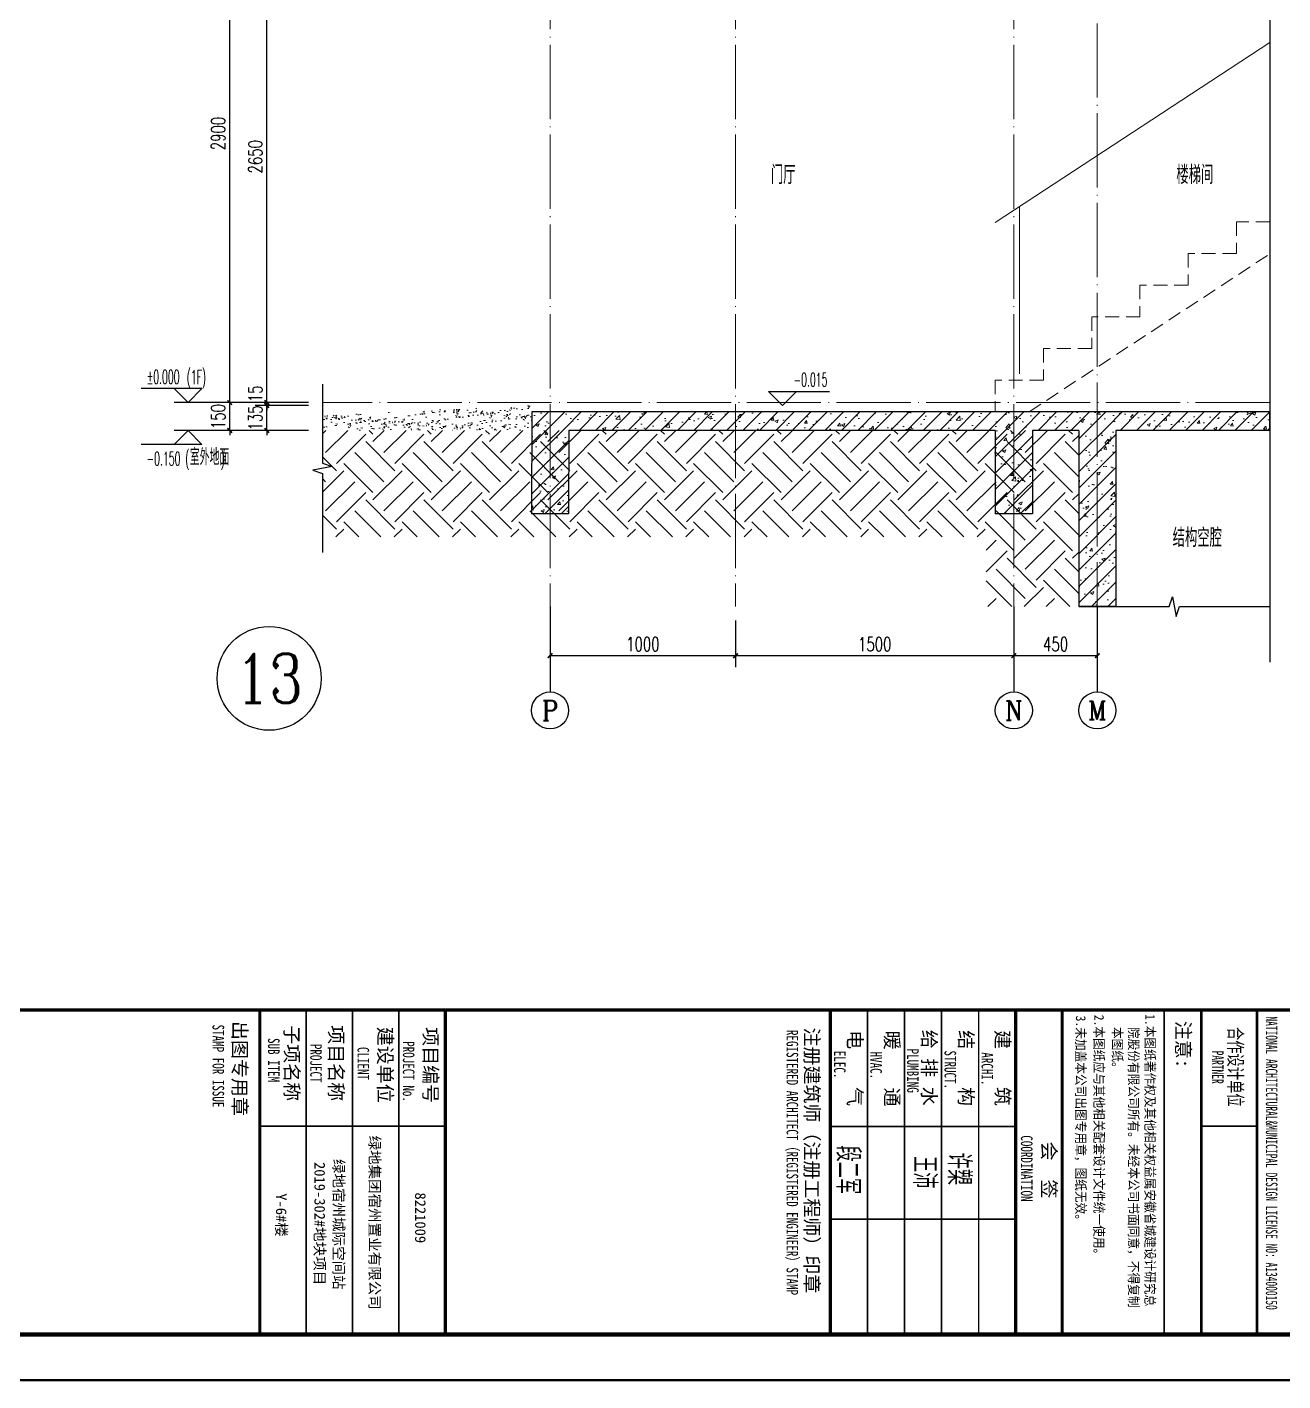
# Model space of a CAD drawing. Extents: x -1712635 to -854203, y -534641 to -21985.
# Drawn here: x -909756 to -902986, y -169164 to -161867 of the extents above; entities that cross this region are included whole.
import ezdxf
from ezdxf.enums import TextEntityAlignment as Align

# ---------------------------------------------------------------- set-up
doc = ezdxf.new("R2010")
doc.units = 0
doc.header["$LTSCALE"] = 1000
doc.linetypes.add('DOTE', pattern=[2.42, 2, -0.2, 0.02, -0.2])
doc.linetypes.add('HIDDEN', pattern=[0.375, 0.25, -0.125])
doc.layers.get('0').update_dxf_attribs({"linetype": 'CONTINUOUS'})
doc.layers.get('Defpoints').update_dxf_attribs({"linetype": 'CONTINUOUS'})
for name, color, linetype in [('A-AXIS_TEXT', 7, 'CONTINUOUS'), ('AXIS', 3, 'CONTINUOUS'), ('DIM_ELEV', 3, 'CONTINUOUS'), ('DIM_SYMB', 3, 'CONTINUOUS'), ('PUB_DIM', 3, 'CONTINUOUS'), ('PUB_TEXT', 2, 'CONTINUOUS'), ('WALL', 2, 'CONTINUOUS'), ('yichutu', 7, 'CONTINUOUS'), ('图签文字', 4, 'CONTINUOUS')]:
    doc.layers.add(name, color=color, linetype=linetype)
for name, color, linetype, lineweight in [('AXIS_TEXT', 7, 'CONTINUOUS', 20), ('DOTE', 19, 'DOTE', 9), ('PUB_HATCH', 8, 'CONTINUOUS', 9), ('STAIR', 2, 'CONTINUOUS', 18), ('图框', 9, 'CONTINUOUS', 18), ('图签', 147, 'CONTINUOUS', 18), ('填充', 251, 'CONTINUOUS', 5), ('立面-栏杆', 105, 'CONTINUOUS', 15)]:
    doc.layers.add(name, color=color, linetype=linetype, lineweight=lineweight)
doc.styles.add('_TCH_AXIS', font='COMPLEX', dxfattribs={"bigfont": 'GBCBIG'})
doc.styles.add('_TCH_DIM', font='SIMPLEX.shx', dxfattribs={"width": 0.7, "bigfont": 'GBCBIG.shx'})
doc.styles.add('_TCH_DIM_T3', font='SIMPLEX', dxfattribs={"width": 0.705882, "bigfont": 'GBCBIG'})
doc.styles.add('COMPLEX', font='COMPLEX')
doc.styles.add('HT', font='simhei.ttf')
doc.styles.add('TSSD_REIN', font='tssdeng.shx', dxfattribs={"width": 0.7, "height": 300, "bigfont": 'tssdchn.shx'})
doc.styles.add('宋体', font='', dxfattribs={"height": 50})
doc.styles.add('建筑图签-1', font='simhei.ttf', dxfattribs={"width": 0.7})
doc.styles.add('建筑图签-2', font='TXT.shx', dxfattribs={"width": 0.5, "bigfont": 'HZTXT.shx'})
doc.styles.get('宋体').set_extended_font_data('SimSun')
doc.dimstyles.new('_TCH_ARCH&&25', dxfattribs={"dimtxt": 74.375, "dimasz": 25, "dimexe": 62.5, "dimexo": 75, "dimgap": 25, "dimtad": 1, "dimdec": 0, "dimzin": 0, "dimdsep": 46, "dimtxsty": '_TCH_DIM_T3', "dimblk": 'ARCHTICK', "dimcen": 0.09, "dimclrt": 7, "dimazin": 0, "dimtfac": 1, "dimtdec": 0, "dimtix": 1, "dimtmove": 2, "dimatfit": 3, "dimldrblk": 'ARCHTICK', "dimfxl": 0, "dimtolj": 1, "dimtzin": 0, "dimarcsym": 0})
pattern_1 = [(45, (-1569657.01, 4552.52), (-44.194174, 44.194174), []), (50, (-1569657.01, 4552.52), (179.315046, -15.688034), [18.75, -206.25]), (355, (-1569657.01, 4552.52), (-34.687833, 188.048033), [15, -165]), (100.4514, (-1569642.07, 4551.21), (144.627345, 172.359886), [15.935047, -175.28553]), (46.1842, (-1569657, 4602.52), (266.81026, -41.379754), [28.125, -309.375]), (96.6356, (-1569634.78, 4599.07), (233.66568, 243.52947), [23.90257, -262.92825]), (351.1842, (-1569657, 4602.52), (233.66549, 243.52965), [22.5, -247.5]), (21, (-1569632.01, 4590.02), (149.226763, -100.654723), [18.75, -206.25]), (326, (-1569632.01, 4590.02), (60.828833, 181.28751), [15, -165]), (71.4514, (-1569619.58, 4581.63), (210.055657, 80.632624), [15.935047, -175.28553]), (37.5, (-1569657.01, 4552.52), (3.039964, 83.2234635), [0, -163, 0, -167.5, 0, -165.625]), (7.5, (-1569657.01, 4552.52), (65.767384, 98.602928), [0, -95.5, 0, -159.25, 0, -63.125]), (327.5, (-1569712.76, 4552.52), (133.455609, -5.638718), [0, -62.5, 0, -195, 0, -258.75]), (317.5, (-1569737.76, 4552.52), (145.796542, 25.026246), [0, -81.25, 0, -129.5, 0, -183.75])]

# ---------------------------------------------------------------- blocks, each defined once
blk = doc.blocks.new('GFDDDDRG')
at = {"layer": '图框'}
blk.add_line((920410, -156002), (920410, -159502), dxfattribs=at)
blk.add_lwpolyline([(923310, -107437), (923310, -159999), (893610, -159999), (893610, -107437)], close=True, dxfattribs=at)
blk.add_lwpolyline([(923310, -107437), (923310, -159999), (893610, -159999), (893610, -107437)], close=True, dxfattribs=at)
at = {"layer": '图框', "const_width": 50}
blk.add_lwpolyline([(894110, -159499), (922810, -159499), (922810, -108687), (894110, -108687)], close=True, dxfattribs=at)
at = {"layer": '图框'}
for points, const_width in [([(894110, -156002), (922810, -156002)], 35), ([(909660, -159502), (909660, -156002)], 35), ([(910160, -156002), (910160, -159502)], 17.5), ([(910660, -156002), (910660, -159502)], 17.5), ([(911160, -156002), (911160, -159502)], 17.5), ([(911660, -156002), (911660, -159502)], 35), ([(911660, -156002), (911660, -159502)], 35), ([(915810, -156006), (915810, -159506)], 35), ([(916210, -156006), (916210, -159506)], 17.5), ([(916610, -156006), (916610, -159506)], 17.5), ([(917010, -156006), (917010, -159506)], 17.5), ([(917410, -156006), (917410, -159506)], 17.5), ([(917810, -156006), (917810, -159506)], 35), ([(917810, -156006), (917810, -159506)], 35), ([(918310, -156006), (918310, -159506)], 30), ([(919410, -156002), (919410, -159502)], 17.5), ([(919810, -156002), (919810, -159502)], 30), ([(919810, -156002), (919810, -159502)], 30), ([(920410, -156002), (920410, -159502)], 30), ([(920410, -156002), (920410, -159502)], 30), ([(909660, -157252), (911660, -157252)], 17.5), ([(917810, -157256), (915810, -157256)], 17.5), ([(920410, -157252), (919810, -157252)], 17.5), ([(917810, -158256), (915810, -158256)], 17.5)]:
    blk.add_lwpolyline(points, dxfattribs=dict(at, const_width=const_width))
for s, height, style, width, p in [('3.未加盖本公司出图专用章，图纸无效。', 105, 'HT', 0.88, (918459, -156061)), (' 2.本图纸应与其他相关配套设计文件统一使用。 ', 105, 'HT', 0.88, (918656, -155989)), ('1.本图纸著作权及其他相关权益属安徽省城建设计研究总', 105, 'HT', 0.88, (919206, -156045)), ('NATIONAL ARCHITECTURAL&MUNICIPAL DESIGN LICENSE NO: A134000150', 125, '建筑图签-1', 0.6, (920507, -156070)), ('STAMP FOR ISSUE', 125, '建筑图签-1', 0.7, (909150, -156158)), ('REGISTERED ARCHITECT（REGISTERED ENGINEER）STAMP', 125, '建筑图签-1', 0.7, (915339, -156216)), ('本图纸。', 105, 'HT', 0.88, (918854, -156184)), ('院股份有限公司所有。未经本公司书面同意，不得复制', 105, 'HT', 0.88, (919029, -156184)), ('SUB ITEM', 125, '建筑图签-1', 0.7, (909748, -156303)), ('PROJECT', 125, '建筑图签-1', 0.7, (910203, -156366)), ('CLIENT', 125, '建筑图签-1', 0.7, (910713, -156399)), ('PROJECT No.', 125, '建筑图签-1', 0.7, (911202, -156337, -899)), ('PLUMBING', 125, '建筑图签-1', 0.7, (916639, -156417)), ('STRUCT.', 125, '建筑图签-1', 0.7, (917042, -156437)), ('PARTNER', 125, '建筑图签-1', 0.6, (919927, -156439)), ('ELEC.', 125, '建筑图签-1', 0.7, (915850, -156441)), ('HVAC.', 125, '建筑图签-1', 0.7, (916242, -156449)), ('ARCHI.', 125, '建筑图签-1', 0.7, (917441, -156457)), ('COORDINATION', 125, '建筑图签-1', 0.7, (917866, -157352))]:
    blk.add_text(s, height=height, rotation=270, dxfattribs=dict(at, style=style, width=width)).set_placement(p)
at = {"layer": '图签', "color": 2, "style": '宋体'}
for s, height, p in [('绿地集团宿州置业有限公司', 114.67, (910841, -157355)), ('绿地宿州城际空间站', 114.7, (910454, -157607)), ('2019-302#地块项目', 114.67, (910249, -157640)), ('Y-6#楼', 114.7, (909834, -157977)), ('8221009', 114.7, (911334, -157968))]:
    blk.add_text(s, height=height, rotation=270, dxfattribs=at).set_placement(p)
at = {"layer": '图签文字', "color": 7, "style": '建筑图签-1'}
for s, p in [('出图专用章', (909369, -156120)), ('注意:', (919541, -156118)), ('子项名称', (909930, -156165)), ('项目名称', (910408, -156165)), ('建设单位', (910937, -156182)), ('项目编号', (911426, -156186)), ('注册建筑师（注册工程师）印章', (915537, -156190)), ('电    气', (916001, -156219)), ('暖    通', (916401, -156224)), ('给 排 水', (916802, -156214)), ('结    构', (917199, -156219)), ('建    筑', (917593, -156217)), ('会  签', (918094, -157419))]:
    blk.add_text(s, height=150, rotation=270, dxfattribs=at).set_placement(p)
at = {"layer": '图签文字', "color": 7, "style": '建筑图签-1', "width": 0.7}
blk.add_text('合作设计单位', height=150, rotation=270, dxfattribs=at).set_placement((920105, -156184))
at = {"layer": '图签文字', "color": 1, "style": '建筑图签-2', "width": 0.7}
for s, p in [('段二军', (915876, -157462)), ('王沛', (916703, -157575)), ('许槊', (917074, -157539))]:
    blk.add_text(s, height=250, rotation=270, dxfattribs=at).set_placement(p)
blk = doc.blocks.new('yct-1051-594-26275-14850-25-1002.0')
at = {"layer": 'yichutu', "color": 7}
blk.add_lwpolyline([(0, 0), (0, 14850), (26275, 14850), (26275, 0)], close=True, dxfattribs=at)
blk = doc.blocks.new('_ArchTick')
at = {"color": 0, "const_width": 0.35}
blk.add_lwpolyline([(-0.5, -0.5), (0.5, 0.5)], dxfattribs=at)
blk = doc.blocks.new('*D2809')
at = {"layer": 'AXIS', "color": 0, "lineweight": -2}
for p, q in [((-906936.7, -165065.5), (-906936.7, -165317.1)), ((-905936.7, -165065.5), (-905936.7, -165317.1)), ((-906936.7, -165254.6), (-905936.7, -165254.6))]:
    blk.add_line(p, q, dxfattribs=at)
at = {"layer": 'Defpoints', "color": 0}
for p in [(-906936.7, -164990.5), (-905936.7, -164990.5), (-905936.7, -165254.6)]:
    blk.add_point(p, dxfattribs=at)
at = {"layer": 'AXIS', "color": 0, "lineweight": -2, "xscale": 25, "yscale": 25, "zscale": 25, "rotation": 180}
blk.add_blockref('_ArchTick', (-906936.7, -165254.6), dxfattribs=at)
at = {"layer": 'AXIS', "color": 0, "lineweight": -2, "xscale": 25, "yscale": 25, "zscale": 25}
blk.add_blockref('_ArchTick', (-905936.7, -165254.6), dxfattribs=at)
at = {"layer": 'AXIS', "color": 7, "insert": (-906436.7, -165192.4), "char_height": 74.38, "attachment_point": 5, "style": '_TCH_DIM_T3'}
blk.add_mtext('\\A1;1000', dxfattribs=at)
blk = doc.blocks.new('*D2810')
at = {"layer": 'AXIS', "color": 0, "lineweight": -2}
for p, q in [((-905936.7, -165065.5), (-905936.7, -165317.1)), ((-904436.7, -165065.5), (-904436.7, -165317.1)), ((-905936.7, -165254.6), (-904436.7, -165254.6))]:
    blk.add_line(p, q, dxfattribs=at)
at = {"layer": 'Defpoints', "color": 0}
for p in [(-905936.7, -164990.5), (-904436.7, -164990.5), (-904436.7, -165254.6)]:
    blk.add_point(p, dxfattribs=at)
at = {"layer": 'AXIS', "color": 0, "lineweight": -2, "xscale": 25, "yscale": 25, "zscale": 25, "rotation": 180}
blk.add_blockref('_ArchTick', (-905936.7, -165254.6), dxfattribs=at)
at = {"layer": 'AXIS', "color": 0, "lineweight": -2, "xscale": 25, "yscale": 25, "zscale": 25}
blk.add_blockref('_ArchTick', (-904436.7, -165254.6), dxfattribs=at)
at = {"layer": 'AXIS', "color": 7, "insert": (-905186.7, -165192.4), "char_height": 74.38, "attachment_point": 5, "style": '_TCH_DIM_T3'}
blk.add_mtext('\\A1;1500', dxfattribs=at)
blk = doc.blocks.new('*D2811')
at = {"layer": 'AXIS', "color": 0, "lineweight": -2}
for p, q in [((-904436.7, -165065.5), (-904436.7, -165317.1)), ((-903986.7, -165065.5), (-903986.7, -165317.1)), ((-904436.7, -165254.6), (-903986.7, -165254.6))]:
    blk.add_line(p, q, dxfattribs=at)
at = {"layer": 'Defpoints', "color": 0}
for p in [(-904436.7, -164990.5), (-903986.7, -164990.5), (-903986.7, -165254.6)]:
    blk.add_point(p, dxfattribs=at)
at = {"layer": 'AXIS', "color": 0, "lineweight": -2, "xscale": 25, "yscale": 25, "zscale": 25, "rotation": 180}
blk.add_blockref('_ArchTick', (-904436.7, -165254.6), dxfattribs=at)
at = {"layer": 'AXIS', "color": 0, "lineweight": -2, "xscale": 25, "yscale": 25, "zscale": 25}
blk.add_blockref('_ArchTick', (-903986.7, -165254.6), dxfattribs=at)
at = {"layer": 'AXIS', "color": 7, "insert": (-904211.7, -165192.4), "char_height": 74.38, "attachment_point": 5, "style": '_TCH_DIM_T3'}
blk.add_mtext('\\A1;450', dxfattribs=at)
blk = doc.blocks.new('*D2812')
at = {"layer": 'Defpoints', "color": 0}
for p in [(-908463.7, -163905.7), (-908163.7, -163905.7), (-908163.7, -164041)]:
    blk.add_point(p, dxfattribs=at)
at = {"layer": 'PUB_DIM', "color": 0, "lineweight": -2}
for p, q in [((-908463.7, -163905.7), (-908463.7, -163880.7)), ((-908238.7, -163905.7), (-908526.2, -163905.7)), ((-908463.7, -164041), (-908463.7, -163905.7)), ((-908238.7, -164041), (-908526.2, -164041)), ((-908463.7, -164041), (-908463.7, -164066))]:
    blk.add_line(p, q, dxfattribs=at)
at = {"layer": 'PUB_DIM', "color": 0, "lineweight": -2, "xscale": 25, "yscale": 25, "zscale": 25}
for p, rotation in [((-908463.7, -163905.7), 270), ((-908463.7, -164041), 90)]:
    blk.add_blockref('_ArchTick', p, dxfattribs=dict(at, rotation=rotation))
at = {"layer": 'PUB_DIM', "color": 7, "insert": (-908525.9, -163973.3), "char_height": 74.38, "attachment_point": 5, "rotation": 90, "style": '_TCH_DIM_T3'}
blk.add_mtext('\\A1;135', dxfattribs=at)
blk = doc.blocks.new('*D2813')
at = {"layer": 'Defpoints', "color": 0}
for p in [(-908463.7, -163890.5), (-908163.7, -163890.5), (-908163.7, -163905.7)]:
    blk.add_point(p, dxfattribs=at)
at = {"layer": 'PUB_DIM', "color": 0, "lineweight": -2}
for p, q in [((-908238.7, -163890.5), (-908526.2, -163890.5)), ((-908463.7, -163890.5), (-908463.7, -163865.5)), ((-908463.7, -163905.7), (-908463.7, -163890.5)), ((-908238.7, -163905.7), (-908526.2, -163905.7)), ((-908463.7, -163905.7), (-908463.7, -163930.7))]:
    blk.add_line(p, q, dxfattribs=at)
at = {"layer": 'PUB_DIM', "color": 0, "lineweight": -2, "xscale": 25, "yscale": 25, "zscale": 25}
for p, rotation in [((-908463.7, -163890.5), 270), ((-908463.7, -163905.7), 90)]:
    blk.add_blockref('_ArchTick', p, dxfattribs=dict(at, rotation=rotation))
at = {"layer": 'PUB_DIM', "color": 7, "insert": (-908525.9, -163843.1), "char_height": 74.38, "attachment_point": 5, "rotation": 90, "style": '_TCH_DIM_T3'}
blk.add_mtext('\\A1;15', dxfattribs=at)
blk = doc.blocks.new('*D2814')
at = {"layer": 'Defpoints', "color": 0}
for p in [(-908463.7, -161240.5), (-908163.7, -161240.5), (-908163.7, -163890.5)]:
    blk.add_point(p, dxfattribs=at)
at = {"layer": 'PUB_DIM', "color": 0, "lineweight": -2}
for p, q in [((-908238.7, -161240.5), (-908526.2, -161240.5)), ((-908463.7, -163890.5), (-908463.7, -161240.5)), ((-908238.7, -163890.5), (-908526.2, -163890.5))]:
    blk.add_line(p, q, dxfattribs=at)
at = {"layer": 'PUB_DIM', "color": 0, "lineweight": -2, "xscale": 25, "yscale": 25, "zscale": 25}
for p, rotation in [((-908463.7, -161240.5), 90), ((-908463.7, -163890.5), 270)]:
    blk.add_blockref('_ArchTick', p, dxfattribs=dict(at, rotation=rotation))
at = {"layer": 'PUB_DIM', "color": 7, "insert": (-908525.9, -162565.5), "char_height": 74.38, "attachment_point": 5, "rotation": 90, "style": '_TCH_DIM_T3'}
blk.add_mtext('\\A1;2650', dxfattribs=at)
blk = doc.blocks.new('*D2815')
at = {"layer": 'Defpoints', "color": 0}
for p in [(-908663.7, -163890.5), (-908163.7, -163890.5), (-908163.7, -164041)]:
    blk.add_point(p, dxfattribs=at)
at = {"layer": 'PUB_DIM', "color": 0, "lineweight": -2}
for p, q in [((-908238.7, -163890.5), (-908726.2, -163890.5)), ((-908663.7, -163890.5), (-908663.7, -163865.5)), ((-908663.7, -164041), (-908663.7, -163890.5)), ((-908238.7, -164041), (-908726.2, -164041)), ((-908663.7, -164041), (-908663.7, -164066))]:
    blk.add_line(p, q, dxfattribs=at)
at = {"layer": 'PUB_DIM', "color": 0, "lineweight": -2, "xscale": 25, "yscale": 25, "zscale": 25}
for p, rotation in [((-908663.7, -163890.5), 270), ((-908663.7, -164041), 90)]:
    blk.add_blockref('_ArchTick', p, dxfattribs=dict(at, rotation=rotation))
at = {"layer": 'PUB_DIM', "color": 7, "insert": (-908725.9, -163965.8), "char_height": 74.38, "attachment_point": 5, "rotation": 90, "style": '_TCH_DIM_T3'}
blk.add_mtext('\\A1;150', dxfattribs=at)
blk = doc.blocks.new('*D2816')
at = {"layer": 'Defpoints', "color": 0}
for p in [(-908663.7, -160990.5), (-908163.7, -160990.5), (-908163.7, -163890.5)]:
    blk.add_point(p, dxfattribs=at)
at = {"layer": 'PUB_DIM', "color": 0, "lineweight": -2}
for p, q in [((-908238.7, -160990.5), (-908726.2, -160990.5)), ((-908663.7, -163890.5), (-908663.7, -160990.5)), ((-908238.7, -163890.5), (-908726.2, -163890.5))]:
    blk.add_line(p, q, dxfattribs=at)
at = {"layer": 'PUB_DIM', "color": 0, "lineweight": -2, "xscale": 25, "yscale": 25, "zscale": 25}
for p, rotation in [((-908663.7, -160990.5), 90), ((-908663.7, -163890.5), 270)]:
    blk.add_blockref('_ArchTick', p, dxfattribs=dict(at, rotation=rotation))
at = {"layer": 'PUB_DIM', "color": 7, "insert": (-908725.9, -162440.5), "char_height": 74.38, "attachment_point": 5, "rotation": 90, "style": '_TCH_DIM_T3'}
blk.add_mtext('\\A1;2900', dxfattribs=at)
blk = doc.blocks.new('_AXISO')
blk.add_circle((0, 0), 0.5)
at = {"layer": 'A-AXIS_TEXT', "style": 'COMPLEX', "width": 1.041667}
blk.add_attdef('A', text='', height=0.56, dxfattribs=at).set_placement((-0.25, -0.28), (0.25, -0.28), align=Align.FIT)
blk = doc.blocks.new('20210902.15311138')
at = {"layer": 'DOTE', "color": 1, "linetype": 'DOTE', "ltscale": 0.2}
for p, q in [((87398.9, -113645.9), (87398.9, -133245.9)), ((84448.9, -126345.9), (84448.9, -133245.9)), ((85448.9, -126345.9), (85448.9, -133245.9)), ((86948.9, -126345.9), (86948.9, -133245.9)), ((88329.1, -132145.9), (83221.9, -132145.9))]:
    blk.add_line(p, q, dxfattribs=at)

msp = doc.modelspace()

# ---------------------------------------------------------------- hatches: boundary and pattern name
at = {"layer": 'PUB_HATCH'}
h = msp.add_hatch(dxfattribs=at)
h.set_pattern_fill('钢筋混凝土', color=256, scale=25, style=0)
h.set_pattern_definition(pattern_1)
h.paths.add_polyline_path([(-906835.91, -164040.52), (-907035.73, -163940.52), (-907036.71, -164490.34), (-906836.71, -164490.69)])
h = msp.add_hatch(dxfattribs=at)
h.set_pattern_fill('钢筋混凝土', color=256, scale=25, style=0)
h.set_pattern_definition(pattern_1)
h.paths.add_polyline_path([(-904436.71, -164007.18), (-904436.71, -163940.52), (-907035.73, -163940.52), (-906835.91, -164040.52), (-904536.71, -164040.52)])
h = msp.add_hatch(dxfattribs=at)
h.set_pattern_fill('钢筋混凝土', color=256, scale=25, style=0)
h.set_pattern_definition(pattern_1)
h.paths.add_polyline_path([(-903986.71, -164007.18), (-903986.71, -163940.52), (-904436.71, -163940.52), (-904436.71, -164007.18), (-904336.71, -164040.52), (-904086.71, -164040.52)])
h = msp.add_hatch(dxfattribs=at)
h.set_pattern_fill('钢筋混凝土', color=256, scale=25, style=0)
h.set_pattern_definition(pattern_1)
h.paths.add_polyline_path([(-903056.51, -163940.52), (-903986.71, -163940.52), (-903986.71, -164007.18), (-903886.71, -164040.52), (-903056.51, -164040.52)])
h = msp.add_hatch(dxfattribs=at)
h.set_pattern_fill('钢筋混凝土', color=256, scale=25, style=0)
h.set_pattern_definition(pattern_1)
h.paths.add_polyline_path([(-904436.71, -164007.18), (-904536.71, -164040.52), (-904536.71, -164490.52), (-904336.71, -164490.52), (-904336.71, -164040.52)])
h = msp.add_hatch(dxfattribs=at)
h.set_pattern_fill('钢筋混凝土', color=256, scale=25, style=0)
h.set_pattern_definition(pattern_1)
h.paths.add_polyline_path([(-903986.71, -164007.18), (-904086.71, -164040.52), (-904086.75, -164990.49), (-903886.75, -164990.5), (-903886.71, -164040.52)])
at = {"layer": '填充'}
h = msp.add_hatch(dxfattribs=at)
h.set_pattern_fill('AR-CONC', color=256, scale=50, style=0)
h.set_pattern_definition([(50, (-15494634.71, -5519798.234), (91.0923345, -7.96954277), [9.525, -104.775]), (355, (-15494634.71, -5519798.23), (-17.621413, 95.52832144), [7.62, -83.82]), (100.451, (-15494627.12, -5519798.9), (73.47125083, 87.5583439), [8.095, -89.045]), (46.1842, (-15494634.71, -5519772.83), (135.53952045, -21.021164), [14.2875, -157.1625]), (96.6356, (-15494623.41, -5519774.59), (118.7021172, 123.712778), [12.1425, -133.5675]), (351.184, (-15494634.71, -5519772.83), (118.7023029, 123.7125589), [11.43, -125.73]), (21, (-15494622.01, -5519779.184), (75.8074399, -51.13275926), [9.525, -104.775]), (326, (-15494622.01, -5519779.18), (30.9010142, 92.09398306), [7.62, -83.82]), (71.4514, (-15494615.69, -5519783.445), (106.7082454, 40.96142886), [8.095, -89.045]), (37.5, (-15494634.71, -5519798.234), (1.544301625, 42.277519437), [0, -82.804, 0, -85.09, 0, -84.1375]), (7.5, (-15494634.71, -5519798.234), (33.40983126, 50.09028741), [0, -48.514, 0, -80.899, 0, -32.0675]), (327.5, (-15494663.03, -5519798.234), (67.79529758, -2.864372), [0, -31.75, 0, -99.06, 0, -131.445]), (317.5, (-15494675.73, -5519798.234), (74.0645907, 12.71324552), [0, -41.275, 0, -65.786, 0, -93.345])])
h.paths.add_polyline_path([(-908163.73, -163961.83), (-908163.73, -164040.15), (-907036.69, -164040.15), (-907036.69, -163905.72)])
h = msp.add_hatch(dxfattribs=at)
h.set_pattern_fill('EARTH', color=250, scale=70, angle=45, style=0)
h.set_pattern_definition([(45, (-1705490.04, -550504.78), (0, 314.308964), [222.25, -222.25]), (45, (-1705548.97, -550445.84), (0, 314.308964), [222.25, -222.25]), (45, (-1705607.9, -550386.9), (0, 314.308964), [222.25, -222.25]), (135, (-1705607.9, -550347.62), (-314.308964, 0), [222.25, -222.25]), (135, (-1705548.97, -550288.69), (-314.308964, 0), [222.25, -222.25]), (135, (-1705490.04, -550229.76), (-314.308964, 0), [222.25, -222.25])])
h.paths.add_polyline_path([(-908163.73, -164614.86), (-904586.71, -164614.86), (-904586.71, -164990.5), (-904086.71, -164990.5), (-904086.72, -164040.3), (-908163.73, -164040.53)])

# ---------------------------------------------------------------- linework, layer by layer
at = {"layer": 'AXIS'}
for p, q in [((-906936.74, -164990.5), (-906936.74, -165449.89)), ((-904436.74, -164990.5), (-904436.74, -165449.89)), ((-903986.75, -164990.5), (-903986.75, -165449.89))]:
    msp.add_line(p, q, dxfattribs=at)
at = {"layer": 'AXIS', "color": 6}
msp.add_circle((-908451.32, -165377.07), 280, dxfattribs=at)
at = {"layer": 'DIM_ELEV'}
for p, q in [((-908813.73, -163815.52), (-909141.73, -163815.52)), ((-908888.73, -163890.52), (-908963.73, -163815.52)), ((-908888.73, -163890.52), (-908813.73, -163815.52)), ((-908463.73, -163890.52), (-908963.73, -163890.52)), ((-908888.73, -164040.99), (-908963.73, -164115.99)), ((-908463.73, -164040.99), (-908963.73, -164040.99)), ((-908888.73, -164040.99), (-908813.73, -164115.99)), ((-908813.73, -164115.99), (-909141.73, -164115.99))]:
    msp.add_line(p, q, dxfattribs=at)
at = {"layer": 'DIM_ELEV', "color": 6}
for p, q in [((-905684.25, -163905.62), (-905759.25, -163830.62)), ((-905759.25, -163830.62), (-905431.25, -163830.62)), ((-905684.25, -163905.62), (-905609.25, -163830.62))]:
    msp.add_line(p, q, dxfattribs=at)
at = {"layer": 'DIM_SYMB'}
for points in [[(-903056.51, -145970.5), (-903056.51, -155602.38), (-903004.01, -155621.49), (-903109.01, -155640), (-903056.51, -155658.63), (-903056.51, -165290.52)], [(-908163.73, -163790.52), (-908163.73, -164216.51), (-908111.23, -164235.62), (-908216.23, -164254.13), (-908163.73, -164272.76), (-908163.73, -164698.76)], [(-904086.71, -164990.5), (-903599.73, -164990.5), (-903580.62, -164938), (-903562.11, -165043), (-903543.48, -164990.5), (-903056.51, -164990.5)]]:
    msp.add_lwpolyline(points, dxfattribs=at)
at = {"layer": 'STAIR', "linetype": 'HIDDEN', "ltscale": 0.3}
msp.add_line((-904354.39, -163940.52), (-903056.51, -163088.96), dxfattribs=at)
msp.add_lwpolyline([(-903056.51, -162916.98), (-903236.66, -162916.98), (-903236.66, -163087.56), (-903496.66, -163087.56), (-903496.66, -163258.15), (-903756.66, -163258.15), (-903756.66, -163428.74), (-904016.66, -163428.74), (-904016.66, -163599.33), (-904276.66, -163599.33), (-904276.66, -163769.92), (-904536.66, -163769.92), (-904536.66, -163940.5)], dxfattribs=at)
at = {"layer": 'WALL'}
for p, q in [((-907035.73, -163940.52), (-907036.71, -164490.34)), ((-904436.71, -163940.52), (-907035.73, -163940.52)), ((-903986.71, -163940.52), (-904436.71, -163940.52)), ((-903056.51, -163940.52), (-903986.71, -163940.52)), ((-903056.51, -164040.52), (-903056.51, -163940.52)), ((-906835.91, -164040.52), (-906836.71, -164490.69)), ((-904536.71, -164040.52), (-906835.91, -164040.52)), ((-904536.71, -164040.52), (-904536.71, -164490.52)), ((-904336.71, -164040.52), (-904336.71, -164490.52)), ((-904086.71, -164040.52), (-904336.71, -164040.52)), ((-904086.71, -164040.52), (-904086.75, -164990.49)), ((-903886.71, -164040.52), (-903886.75, -164990.5)), ((-903056.51, -164040.52), (-903886.71, -164040.52)), ((-906836.71, -164490.69), (-907036.71, -164490.34)), ((-904336.71, -164490.52), (-904536.71, -164490.52)), ((-903886.75, -164990.5), (-904086.75, -164990.49))]:
    msp.add_line(p, q, dxfattribs=at)
at = {"layer": '立面-栏杆', "color": 4}
for p, q in [((-903056.51, -161949.07), (-904536.67, -162920.22)), ((-904406.66, -163734.92), (-904406.66, -162834.92))]:
    msp.add_line(p, q, dxfattribs=at)

# ---------------------------------------------------------------- block references
at = {"xscale": 0.5, "yscale": 0.5, "zscale": 0.5}
msp.add_blockref('GFDDDDRG', (-1363331.4, -89164.01), dxfattribs=at)
at = {"layer": 'AXIS'}
ref = msp.add_blockref('_AXISO', (-906936.74, -165549.89), dxfattribs=dict(at, xscale=200, yscale=200, zscale=200))
ref.add_attrib('A', 'P', dxfattribs={"layer": 'AXIS_TEXT', "height": 108.81, "style": '_TCH_AXIS'}).set_placement((-906980.79, -165604.3), (-906892.7, -165604.3), align=Align.FIT)
ref = msp.add_blockref('_AXISO', (-904436.74, -165549.89), dxfattribs=dict(at, xscale=200, yscale=200, zscale=200))
ref.add_attrib('A', 'N', dxfattribs={"layer": 'AXIS_TEXT', "height": 103.82, "style": '_TCH_AXIS'}).set_placement((-904483.71, -165601.8), (-904389.78, -165601.8), align=Align.FIT)
ref = msp.add_blockref('_AXISO', (-903986.75, -165549.89), dxfattribs=dict(at, xscale=200, yscale=200, zscale=200))
ref.add_attrib('A', 'M', dxfattribs={"layer": 'AXIS_TEXT', "height": 98.99, "style": '_TCH_AXIS'}).set_placement((-904036.24, -165599.39), (-903937.25, -165599.39), align=Align.FIT)
at = {"layer": 'DOTE'}
msp.add_blockref('20210902.15311138', (-991385.64, -31744.62), dxfattribs=at)
at = {"layer": 'yichutu', "rotation": 270}
msp.add_blockref('yct-1051-594-26275-14850-25-1002.0', (-916526.51, -142882.49), dxfattribs=at)

# ---------------------------------------------------------------- texts
at = {"layer": 'AXIS_TEXT', "color": 6, "style": '_TCH_AXIS'}
msp.add_text('13', height=262.756, dxfattribs=at).set_placement((-908632.75, -165508.45), (-908269.9, -165508.45), align=Align.FIT)
at = {"layer": 'PUB_TEXT'}
for s, height, style, width, p in [('门厅', 100, 'TSSD_REIN', 0.7, (-905746.49, -162712.75)), ('楼梯间', 100, 'TSSD_REIN', 0.7, (-903560.71, -162712.75)), ('%%P0.000', 74.375, '_TCH_DIM', 0.494118, (-909110.73, -163789.27)), ('(1F)', 74.375, '_TCH_DIM', 0.494118, (-908895.35, -163790.49)), ('-0.150', 74.375, '_TCH_DIM', 0.494118, (-909112.13, -164229.74)), ('(', 74.38, '_TCH_DIM', 0.494118, (-908903.4, -164228.51)), ('室外地面', 89.362, '_TCH_DIM', 0.7, (-908878.9, -164228.51)), (')', 74.38, '_TCH_DIM', 0.494118, (-908712.09, -164228.51)), ('结构空腔', 100, 'TSSD_REIN', 0.7, (-903580.62, -164668.71))]:
    msp.add_text(s, height=height, dxfattribs=dict(at, style=style, width=width)).set_placement(p)
at = {"layer": 'PUB_TEXT', "color": 6, "style": '_TCH_DIM', "width": 0.494118}
msp.add_text('-0.015', height=74.375, dxfattribs=at).set_placement((-905624.25, -163804.37))

# ---------------------------------------------------------------- dimensions: what is measured, and where the dimension line sits
at = {"layer": 'AXIS'}
for p1, p2, picture, middle in [((-906936.74, -164990.52), (-905936.71, -164990.52), '*D2809', (-906436.73, -165192.36)), ((-905936.71, -164990.52), (-904436.71, -164990.52), '*D2810', (-905186.71, -165192.36)), ((-904436.71, -164990.52), (-903986.72, -164990.52), '*D2811', (-904211.71, -165192.36))]:
    dim = msp.add_aligned_dim(p1=p1, p2=p2, distance=-264.03, dimstyle='_TCH_ARCH&&25', dxfattribs=at)
    dim.commit()
    dim.dimension.update_dxf_attribs({"geometry": picture, "text_midpoint": middle})
at = {"layer": 'PUB_DIM'}
for p1, p2, distance, picture, middle in [((-908163.73, -163890.52), (-908163.73, -160990.52), 500, '*D2816', (-908725.91, -162440.52)), ((-908163.73, -163890.52), (-908163.73, -161240.51), 300, '*D2814', (-908525.91, -162565.51)), ((-908163.73, -164040.99), (-908163.73, -163890.52), 500, '*D2815', (-908725.91, -163965.75)), ((-908163.73, -164040.99), (-908163.73, -163905.71), 300, '*D2812', (-908525.91, -163973.35))]:
    dim = msp.add_aligned_dim(p1=p1, p2=p2, distance=distance, dimstyle='_TCH_ARCH&&25', dxfattribs=at)
    dim.commit()
    dim.dimension.update_dxf_attribs({"geometry": picture, "text_midpoint": middle})
dim = msp.add_linear_dim(base=(-908463.73, -163890.52), p1=(-908163.73, -163905.71), p2=(-908163.73, -163890.52), angle=90, dimstyle='_TCH_ARCH&&25', dxfattribs=at)
dim.commit()
dim.dimension.update_dxf_attribs({"geometry": '*D2813', "text_midpoint": (-908525.91, -163843.1), "dimtype": 161})

doc.saveas('drawing.dxf')
